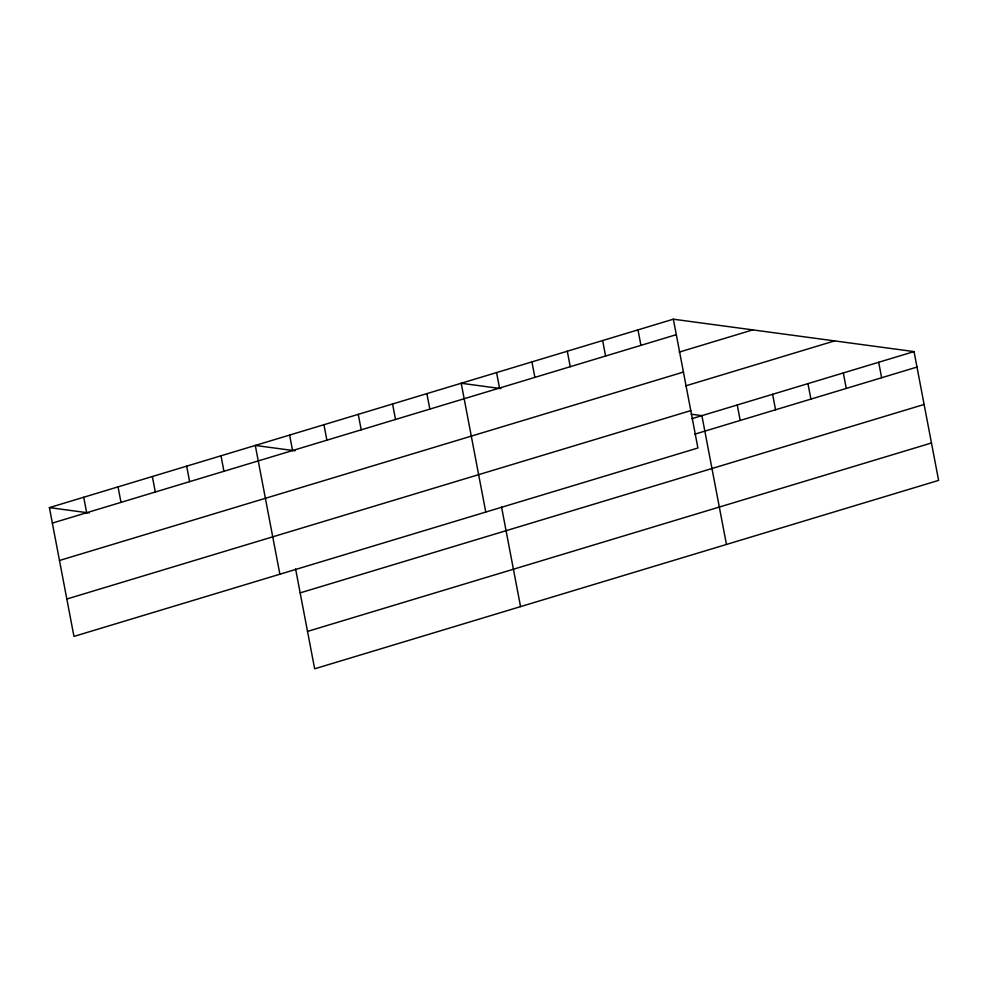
<?xml version="1.0" encoding="UTF-8"?>
<svg xmlns="http://www.w3.org/2000/svg" width="988" height="988" viewBox="0 0 988 988"><rect width="100%" height="100%" fill="white"/><g stroke="black" fill="none" stroke-linecap="round" stroke-linejoin="round"><path stroke-width="1.48" d="M673.347 319.198L697.923 447.996L73.964 636.408L49.4 507.61L673.347 319.198L914.036 351.592L938.6 480.39L314.653 668.802L295.597 568.94M52.352 523.097L676.298 334.673M679.114 352.136L752.77 329.893M59.49 560.48L683.437 372.068M685.808 385.839L834.601 340.897M66.838 599.012L690.785 410.6M691.884 418.677L914.036 351.592M694.836 434.152L916.988 367.067M300.167 592.874L924.113 404.463M307.515 631.406L931.462 442.995M500.916 388.605L461.211 383.258L485.775 512.056M691.192 414.207L701.888 415.652L726.452 544.45M295.017 450.787L255.299 445.44L279.876 574.238M49.4 507.61L89.118 512.957M878.678 362.263L881.629 377.737M843.32 372.945L846.271 388.42M807.962 383.616L810.913 399.09M772.604 394.298L775.555 409.773M737.246 404.969L740.197 420.456M637.989 329.881L640.94 345.355M602.643 340.551L605.595 356.026M567.285 351.234L570.237 366.709M531.927 361.904L534.879 377.379M496.569 372.587L499.52 388.062M501.509 506.77L520.553 606.62M426.89 393.619L429.842 409.094M392.569 403.981L395.521 419.468M358.261 414.355L361.213 429.829M323.941 424.716L326.892 440.191M289.62 435.078L292.572 450.553M220.991 455.801L223.943 471.276M186.67 466.163L189.622 481.638M152.35 476.525L155.301 491.999M118.029 486.886L120.993 502.361M83.721 497.248L86.672 512.723"/></g></svg>
